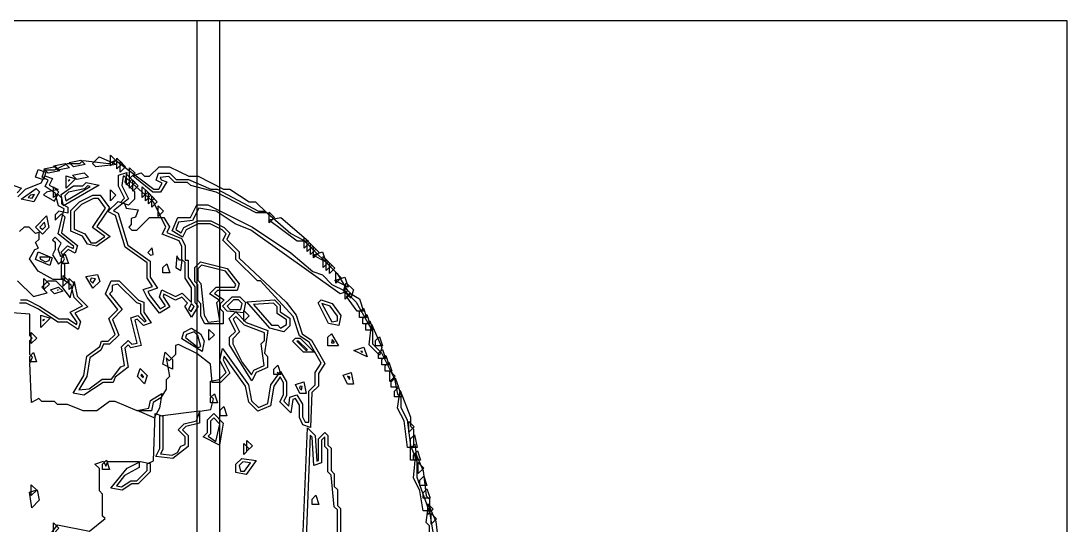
# Model space of a CAD drawing. Header units: millimetres. Extents: x 0 to 296, y 0 to 296.
# Drawn here: x 133.2 to 295.8, y 217.4 to 295.8 of the extents above; entities that cross this region are included whole.
import ezdxf

# ---------------------------------------------------------------- set-up
doc = ezdxf.new("R2010")
doc.units = ezdxf.units.MM
for name, color, linetype in [('CUT_OUTLINE', 5, 'Continuous'), ('CUT_SLOT', 1, 'Continuous'), ('ENG_D', 3, 'Continuous'), ('ENG_K', 2, 'Continuous'), ('ENG_L', 4, 'Continuous')]:
    doc.layers.add(name, color=color, linetype=linetype)

msp = doc.modelspace()

# ---------------------------------------------------------------- linework, layer by layer
at = {"layer": 'CUT_OUTLINE'}
msp.add_lwpolyline([(0, 0), (295.8, 0), (295.8, 295.8), (0, 295.8), (0, 0)], close=True, dxfattribs=at)
at = {"layer": 'CUT_SLOT'}
msp.add_lwpolyline([(160.55, 147.9), (164.12, 147.9), (164.12, 295.8), (160.55, 295.8), (160.55, 147.9)], close=True, dxfattribs=at)
at = {"layer": 'ENG_D'}
for points in [[(133.18, 252.42), (134.16, 252.42), (136.19, 251.4), (139.1, 249.46), (140.58, 249.46), (141.85, 248.61), (141.96, 248.93), (140.89, 250.54), (142.8, 251.5), (141.52, 252.79), (141.03, 254.73), (139.52, 255.74), (139.52, 257.9), (139.98, 258.83), (139.47, 259.86), (140.46, 260.85), (141.35, 260.41), (141.45, 260.72), (139, 262.68), (139.97, 266.58), (139.06, 267.04), (138.57, 269.03), (136.98, 270.08), (137.46, 271.04), (136.51, 271.52), (136.88, 272.63), (138.48, 272.63), (140.45, 273.62), (142.38, 273.62), (142.88, 274.12), (146.87, 273.63), (147.93, 274.15), (153.9, 269.67), (154.66, 269.67), (155.2, 270.56), (154.26, 271.03), (154.63, 272.14), (156.39, 272.14), (157.37, 271.15), (159.29, 271.15), (162.74, 269.67), (163.74, 269.67), (170.15, 266.22), (171.17, 266.22), (175.16, 262.73), (177.14, 261.74), (182.36, 256.52), (184.01, 253.76), (182.86, 253.38), (168.98, 263.29), (166.52, 264.28), (163.59, 266.24), (160.86, 266.69), (159.89, 264.76), (157.7, 264.52), (157.32, 263.38), (158.15, 262.87), (158.56, 263.7), (160.66, 264.74), (162.75, 264.74), (164.81, 263.71), (165.7, 262.82), (165.21, 261.84), (167.13, 259.92), (167.13, 258.94), (174.46, 252.09), (175.98, 250.07), (176.95, 247.15), (178.41, 246.18), (180.48, 242.55), (179.45, 241.01), (179.45, 239.01), (178.46, 238.02), (178.21, 232.61), (177.06, 232.99), (176.5, 234.12), (176.5, 236.08), (175.89, 237.09), (175.49, 236.95), (175.19, 234.89), (173.48, 236.59), (174.03, 237.69), (174.03, 239.54), (173.51, 240.47), (172.54, 239.02), (172.03, 235.98), (170.03, 235.12), (168.63, 236.52), (168.13, 239.01), (164.79, 243.68), (164.68, 243.09), (165.7, 241.03), (164.27, 239.6), (162.96, 239.6), (162.7, 242.43), (160.59, 244.08), (157.74, 245.5), (157.27, 245.34), (157.27, 243.94), (156.28, 242.95), (155.81, 243.42), (156.3, 240.5), (155.79, 239.99), (155.79, 238.55), (154.98, 237.2), (153.79, 236.49), (153.53, 235.16), (151.3, 235.16), (147.85, 236.64), (147, 236.64), (145.03, 235.16), (142.92, 235.16), (140.46, 236.15), (138.93, 236.15), (138.43, 236.64), (136.46, 236.64), (136.02, 237.08), (134.85, 236.5), (134.59, 242.61), (135.03, 243.5), (134.59, 243.94), (134.59, 246.11), (134.98, 246.5), (134.59, 246.89), (134.59, 250.22), (131.87, 250.43)], [(176.99, 213.87), (177.75, 232.53), (178.96, 231.33), (179.19, 227.37), (179.45, 227.45), (179.45, 230.83), (180.44, 231.82), (180.93, 231.32), (180.93, 229.84), (181.43, 229.35), (181.43, 225.9), (181.92, 225.41), (181.92, 223.43), (182.41, 222.94), (182.41, 220.48), (182.91, 219.98), (182.91, 212.88)]]:
    msp.add_lwpolyline(points, dxfattribs=at)
for points in [[(153.33, 258.46), (153.33, 255.95), (154.45, 254.26), (152.93, 253.75), (153.29, 253.04), (154.86, 251.02), (155.69, 251.51), (154.78, 252.88), (155.15, 254), (157.27, 252.94), (158.3, 253.46), (159.73, 252.03), (159.73, 254.32), (158.75, 255.8), (158.75, 258.23), (158.26, 258.73), (158.26, 260.74), (157.83, 261.59), (155.2, 262.64), (155.76, 263.76), (153.87, 267.55), (149.29, 271.65), (149.1, 271.65), (148.9, 270.21), (149.94, 268.13), (147.62, 266.27), (148.35, 265.9), (149.84, 260.95), (153.33, 258.46)], [(140.03, 268.61), (140.19, 267.84), (144.01, 270.05), (143.55, 270.15), (143.09, 269.69), (140.63, 269.2), (140.03, 268.61)], [(140.83, 271.08), (140.57, 271), (140.61, 270.87), (140.83, 271.08)], [(133.25, 268.07), (135.6, 269.75), (136.13, 269.22), (135.21, 267.67), (133.25, 268.07)], [(142.62, 267.25), (141.49, 266.12), (141.49, 263.43), (143.14, 262.72), (144.09, 261.29), (144.86, 261.29), (146.25, 262.28), (144.36, 263.7), (146.37, 266.71), (145.31, 268.2), (144.51, 268.2), (142.62, 267.25)], [(137.57, 263.68), (136.56, 262.67), (135.47, 263.76), (137.21, 265.49), (137.57, 263.68)], [(135.92, 259.9), (138.1, 258.97), (137.7, 257.76), (135.52, 258.69), (135.92, 259.9)], [(155.9, 258.05), (156.38, 256.61), (155.3, 256.61), (155.3, 257.45), (155.9, 258.05)], [(160.72, 255.48), (161.2, 255), (161.7, 250.03), (162.33, 248.98), (164.13, 249.18), (163.66, 252.01), (164.03, 252.38), (162.55, 253.37), (163.58, 254.39), (166.46, 254.39), (166.61, 254.84), (165.01, 256.88), (161.29, 257.82), (160.72, 257.25), (160.72, 255.48)], [(136.81, 255.73), (137.65, 254.88), (136.81, 254.04), (136.81, 255.73)], [(143.99, 255.44), (144.4, 255.04), (144.8, 255.7), (144.12, 255.83), (143.99, 255.44)], [(139.73, 253.79), (138.47, 253.37), (137.83, 254.01), (139.09, 254.43), (139.73, 253.79)], [(148.97, 250.92), (147.45, 249.4), (148.44, 246.94), (147.02, 245.52), (146.08, 245.52), (145.63, 244.61), (143.94, 243.4), (143.45, 240.5), (142.21, 238.42), (143.86, 238.61), (145.85, 240.09), (147.29, 240.09), (148.74, 242.03), (149.35, 242.23), (148.87, 245.11), (149.87, 246.11), (150.45, 245.54), (151.3, 245.71), (150.32, 249.62), (151.42, 249.99), (152.41, 249), (152.69, 249.1), (151.85, 250.37), (151.85, 251.75), (151.22, 251.96), (148.31, 254.86), (147.41, 254.68), (147.41, 253.8), (147, 253.39), (148.97, 250.92)], [(183.64, 254.25), (184.49, 253.41), (183.64, 252.56), (183.64, 254.25)], [(165.75, 250.94), (167.42, 250.94), (167.6, 251.85), (167.03, 252.42), (166.25, 252.42), (165.26, 251.43), (165.75, 250.94)], [(181.01, 248.75), (179.4, 251.98), (179.88, 252.45), (181.58, 251.89), (182.92, 250.01), (182.61, 248.43), (181.01, 248.75)], [(184.35, 253.47), (185.82, 252.58), (186.45, 250.69), (185.49, 250.69), (183.81, 252.94), (184.35, 253.47)], [(159.73, 251.87), (159.29, 250.99), (159.69, 250.6), (160.16, 251.4), (159.73, 251.82), (159.73, 251.87)], [(174.52, 248.61), (174.52, 249.33), (173.05, 250.32), (173.05, 251.33), (172.46, 251.92), (169.37, 251.71), (172.17, 248.48), (173.15, 248.48), (173.58, 248.05), (174.52, 248.61)], [(185.86, 249.71), (185.86, 250.55), (186.46, 251.15), (186.95, 249.71), (185.86, 249.71)], [(136.88, 249.39), (136.63, 249.31), (136.67, 249.18), (136.88, 249.39)], [(171.07, 246.11), (171.07, 247.32), (167.98, 248.51), (166.64, 249.85), (166.2, 249.41), (167.18, 247.44), (166.14, 246.4), (166.14, 245.58), (167.59, 242.69), (169.06, 240.8), (169.41, 241.52), (171.05, 242.22), (170.57, 245.6), (171.07, 246.11)], [(187.44, 248.72), (186.36, 248.72), (186.36, 249.56), (186.96, 250.16), (187.44, 248.72)], [(187.93, 247.74), (186.85, 247.74), (186.85, 248.58), (187.45, 249.18), (187.93, 247.74)], [(160.74, 246.87), (160.16, 247.45), (158.94, 247.05), (158.79, 246.59), (160.77, 245.05), (161.17, 245.19), (160.74, 246.87)], [(182.6, 245.27), (180.93, 245.27), (180.93, 246.61), (181.48, 247.15), (182.6, 245.27)], [(189.33, 245.04), (188.93, 243.83), (187.33, 245.43), (187.69, 248.65), (189.33, 245.04)], [(177.55, 244.57), (177.77, 244.64), (176.39, 246.01), (176.11, 246.01), (177.55, 244.57)], [(184.97, 244.58), (186.51, 245.09), (187.03, 243.55), (184.97, 244.58)], [(188.82, 244.14), (189.42, 244.74), (189.9, 243.3), (188.82, 243.3), (188.82, 244.14)], [(189.92, 243.76), (190.4, 242.31), (189.31, 242.31), (189.31, 243.15), (189.92, 243.76)], [(189.81, 241.33), (189.81, 242.17), (190.41, 242.77), (190.89, 241.33), (189.81, 241.33)], [(152.3, 240.52), (151.95, 240.87), (151.88, 240.65), (152.23, 240.3), (152.3, 240.52)], [(173.21, 241.02), (173.1, 241.21), (173.08, 241.15), (173.21, 241.02)], [(184.57, 241.16), (184.93, 239.35), (183.99, 239.35), (183.3, 240.73), (184.57, 241.16)], [(190.55, 241.43), (191.39, 240.59), (190.55, 239.75), (190.55, 241.43)], [(176.84, 238.38), (176.95, 238.94), (176.65, 239.04), (176.53, 238.68), (176.84, 238.38)], [(191.88, 238.86), (190.79, 238.86), (190.79, 239.7), (191.39, 240.3), (191.88, 238.86)], [(162.69, 237.24), (163.29, 237.84), (163.77, 236.4), (162.69, 236.4), (162.69, 237.24)], [(191.89, 238.83), (192.37, 237.38), (191.29, 237.38), (191.29, 238.22), (191.89, 238.83)], [(193.75, 232.8), (194.24, 232.31), (194.24, 229.49), (193.29, 229.49), (192.77, 233.61), (191.77, 235.62), (192.16, 238.36), (193.75, 234.22), (193.75, 232.8)], [(165.25, 234.42), (164.17, 234.42), (164.17, 235.27), (164.77, 235.87), (165.25, 234.42)], [(160.97, 233.25), (158.87, 232.72), (158.36, 232.21), (159.24, 231.32), (159.24, 229.62), (156.85, 227.76), (154.18, 228.06), (154.8, 229.31), (154.8, 234.39), (160.97, 235.2), (160.97, 233.25)], [(164.68, 233.28), (164.11, 229.86), (161.54, 231.15), (162.2, 231.82), (162.2, 233.79), (163.19, 234.77), (164.68, 233.28)], [(167.87, 230.09), (168.71, 229.25), (167.87, 228.41), (167.87, 230.09)], [(168.36, 228.9), (168.36, 230.58), (169.2, 229.74), (168.36, 228.9)], [(193.75, 229.35), (194.42, 230.02), (194.78, 227.52), (193.75, 227.52), (193.75, 229.35)], [(169.78, 227.46), (168.22, 225.28), (166.64, 225.59), (166.64, 226.89), (167.54, 227.78), (169.78, 227.46)], [(195.24, 222.76), (194.24, 224.76), (194.58, 228.52), (195.72, 225.86), (196.2, 221.97), (196.71, 221.46), (196.71, 219.63), (195.76, 219.63), (195.24, 222.76)], [(147.01, 226.04), (145.93, 226.04), (145.93, 226.89), (146.53, 227.49), (147.01, 226.04)], [(151.46, 223.83), (150.44, 223.83), (148.94, 222.82), (147.21, 223.17), (149.72, 226.24), (151.81, 227.29), (153.33, 226.99), (153.33, 225.69), (151.46, 223.83)], [(134.91, 220.1), (134.56, 222.51), (135.76, 222.91), (136.09, 221.28), (134.91, 220.1)], [(196.59, 220.54), (197.69, 217.97), (198.18, 214.04), (199.17, 212.05), (199.17, 210.76), (198.27, 210.76), (197.2, 213.42), (197.2, 214.85), (196.71, 215.34), (196.71, 217.31), (196.2, 217.82), (196.59, 220.54)], [(138.29, 216.08), (138.29, 217.76), (139.13, 216.92), (138.29, 216.08)]]:
    msp.add_lwpolyline(points, close=True, dxfattribs=at)
at = {"layer": 'ENG_K'}
for points in [[(140.26, 269.82), (140.26, 271.74), (141.7, 271.26), (140.26, 269.82)], [(143.05, 272.16), (143.72, 271.5), (141.9, 271.13), (141.24, 271.8), (143.05, 272.16)], [(143.38, 270.68), (145.39, 270.28), (139.84, 267.07), (139.49, 268.8), (141.41, 270.17), (142.87, 270.17), (143.38, 270.68)], [(142.33, 267.66), (144.39, 268.69), (145.56, 268.69), (146.97, 266.72), (145.03, 263.82), (147.09, 262.27), (145, 260.78), (143.56, 261.07), (142.8, 262.33), (141, 263.1), (141, 266.33), (142.33, 267.66)], [(167.16, 254.93), (166.81, 253.9), (163.78, 253.9), (163.33, 253.44), (164.8, 252.46), (164.17, 251.82), (164.17, 251.04), (164.66, 250.55), (164.66, 248.72), (161.8, 248.72), (161.21, 249.9), (161.21, 251.82), (160.72, 252.32), (160.72, 254.78), (160.23, 255.28), (160.23, 257.45), (161.14, 258.36), (165.3, 257.32), (167.16, 254.93)], [(149.9, 241.96), (147.86, 240.44), (147.59, 239.6), (146, 239.6), (143.02, 237.61), (141.35, 237.95), (142.98, 240.67), (143.48, 243.68), (145.47, 245.18), (145.75, 246.01), (146.81, 246.01), (147.86, 247.06), (146.87, 249.52), (148.31, 250.96), (146.38, 253.37), (147.25, 255.38), (148.5, 255.38), (151.49, 252.39), (152.34, 252.1), (152.34, 250.52), (153.46, 248.84), (152.27, 248.44), (151.29, 249.43), (150.91, 249.3), (151.9, 245.33), (150.29, 245), (149.87, 245.42), (149.4, 244.94), (149.9, 241.96)], [(145.47, 255.31), (144.4, 254.24), (143.32, 256.04), (145.11, 256.4), (145.47, 255.31)], [(171.59, 247.65), (171.09, 244.13), (171.57, 243.65), (171.57, 241.9), (169.77, 241.14), (169.12, 239.84), (165.65, 245.45), (165.65, 246.61), (166.58, 247.54), (165.6, 249.51), (166.64, 250.55), (168.25, 248.93), (171.59, 247.65)], [(182.41, 249.88), (181.27, 251.47), (180.01, 251.89), (180, 251.88), (181.56, 249), (182.41, 249.17), (182.41, 249.88)], [(134.84, 247.34), (135.68, 246.5), (134.84, 245.66), (134.84, 247.34)], [(162.45, 246.15), (162.45, 247.84), (163.29, 247), (162.45, 246.15)], [(181.92, 245.91), (181.58, 246.25), (181.48, 245.76), (181.92, 245.76), (181.92, 245.91)], [(134.59, 242.81), (134.59, 243.65), (135.19, 244.25), (135.67, 242.81), (134.59, 242.81)], [(186.04, 244.46), (186.25, 244.25), (186.29, 244.38), (186.04, 244.46)], [(172.55, 241.68), (173.15, 242.28), (173.63, 240.83), (172.55, 240.83), (172.55, 241.68)], [(151.32, 240.52), (151.74, 241.78), (152.87, 240.65), (152.45, 239.39), (151.32, 240.52)], [(184.35, 240.42), (183.96, 240.55), (183.96, 240.55), (184.27, 240.03), (184.35, 240.42)], [(153.92, 234.11), (151.27, 235.25), (153.12, 235.62), (153.35, 236.8), (155.12, 237.86), (154.79, 235.57), (153.92, 234.11)], [(164.15, 233.11), (163.19, 234.08), (162.69, 233.58), (162.69, 231.61), (162.33, 231.25), (163.52, 230.4), (164.15, 233.11)], [(168.91, 227.09), (167.71, 227.26), (167.15, 226.7), (167.33, 225.8), (167.99, 225.8), (168.91, 227.09)], [(178.47, 220.62), (178.47, 221.46), (179.07, 222.06), (179.55, 220.62), (178.47, 220.62)]]:
    msp.add_lwpolyline(points, close=True, dxfattribs=at)
for points in [[(137.42, 215.43), (138.92, 217.44), (143.89, 216.45), (146.3, 218.42), (145.93, 218.79), (145.93, 222.24), (145.44, 222.74), (145.44, 226.19), (144.73, 226.89), (146.05, 227.33), (146.42, 226.59), (146.76, 227.28), (151.6, 227.28), (151.6, 226.39), (149.3, 225.11), (148.09, 223.5), (148.84, 223.35), (150.29, 224.32), (151.25, 224.32), (152.83, 225.9), (152.83, 226.94), (153.82, 227.43), (154.08, 234.76), (155.3, 234.36), (155.3, 229.19), (154.94, 228.47), (156.73, 228.27), (157.58, 228.69), (158.08, 229.7), (158.75, 229.92), (158.75, 231.12), (157.66, 232.21), (158.62, 233.17), (160.53, 233.64), (161.03, 235.14), (162.74, 235.38), (163.16, 237.06), (162.69, 237.53), (162.69, 239.8), (164.05, 240.07), (165.1, 241.13), (164.16, 243.02), (164.53, 244.89), (168.59, 239.21), (169.08, 236.76), (170.14, 235.7), (171.59, 236.32), (172.07, 239.21), (173.56, 241.28), (174.52, 239.67), (174.52, 237.57), (174.08, 236.69), (174.84, 235.93), (175.04, 237.32), (176.11, 237.68), (176.99, 236.22), (176.99, 234.24), (177.39, 233.44), (177.98, 233.44), (177.98, 238.22), (178.96, 239.21), (178.96, 241.15), (179.9, 242.57), (178.04, 245.84), (176.54, 246.84), (175.54, 249.83), (170.47, 255.38), (169.99, 255.38), (166.64, 258.73), (166.64, 259.71), (164.61, 261.74), (165.1, 262.72), (164.52, 263.31), (162.63, 264.25), (160.78, 264.25), (158.93, 263.33), (158.36, 262.18), (156.71, 263.16), (157.6, 265.24), (159.58, 265.24), (160.57, 267.21), (162.26, 267.21), (169.23, 263.73), (175.17, 259.76), (178.59, 256.83), (180.08, 256.33), (181.57, 254.84), (183.54, 253.85), (185.32, 252.08), (187.84, 247.55), (187.84, 245.62), (189.27, 244.18), (191.28, 240.17), (191.76, 237.75), (192.27, 237.24), (192.27, 235.72), (193.25, 233.76), (193.75, 229.8), (194.74, 227.32), (194.74, 224.85), (196.7, 219.45), (197.69, 213.55)], [(182.41, 213.08), (182.41, 219.78), (181.93, 220.26), (181.44, 225.19), (180.93, 225.69), (180.93, 229.15), (180.44, 229.64), (180.44, 231.12), (179.95, 230.63), (179.95, 227.1), (178.73, 226.69), (178.47, 231.11), (178.2, 231.39), (177.49, 214.06)]]:
    msp.add_lwpolyline(points, dxfattribs=at)
at = {"layer": 'ENG_L'}
for points in [[(148, 274.11), (147.16, 273.27), (147.16, 274.95), (148, 274.11)], [(137.47, 272.12), (136.8, 272.78), (138.62, 273.15), (139.28, 272.48), (137.47, 272.12)], [(140.76, 272.97), (138.95, 272.61), (138.28, 273.28), (140.09, 273.64), (140.76, 272.97)], [(140.75, 273.77), (142.56, 274.13), (143.23, 273.47), (141.41, 273.1), (140.75, 273.77)], [(144.85, 273.11), (144.35, 273.62), (145.38, 274.65), (148.12, 273.48), (144.85, 273.11)], [(148.15, 272.78), (148.15, 274.46), (148.99, 273.62), (148.15, 272.78)], [(148.64, 272.28), (148.64, 273.97), (149.48, 273.13), (148.64, 272.28)], [(169.7, 267.7), (171.42, 265.98), (169.78, 265.98), (163.59, 269.2), (159.61, 270.19), (159.14, 270.66), (157.17, 270.66), (156.2, 271.63), (154.88, 271.44), (155, 271.1), (155.91, 270.8), (154.94, 269.18), (153.73, 269.18), (150.6, 271.74), (151.91, 272.18), (152.44, 271.65), (153.22, 271.65), (154.7, 273.13), (156.34, 273.13), (159.3, 271.65), (160.78, 271.65), (164.72, 269.67), (165.72, 269.67), (168.68, 267.7), (169.7, 267.7)], [(135.91, 272.7), (137.12, 272.3), (136.72, 271.09), (135.51, 271.49), (135.91, 272.7)], [(148.4, 270.11), (148.4, 271.82), (149.71, 272.26), (149.4, 270.74), (150.86, 269.28), (150.86, 268.09), (149.94, 267.17), (148.68, 267.59), (149.33, 268.24), (148.4, 270.11)], [(150.47, 271.15), (149.63, 270.31), (149.63, 272), (150.47, 271.15)], [(150.12, 271.3), (150.12, 272.98), (150.96, 272.14), (150.12, 271.3)], [(150.12, 269.82), (150.12, 271.5), (150.96, 270.66), (150.12, 269.82)], [(138.29, 268.34), (138.29, 270.02), (139.13, 269.18), (138.29, 268.34)], [(150.61, 271.01), (151.46, 270.17), (150.61, 269.33), (150.61, 271.01)], [(152.93, 269.18), (152.09, 268.34), (152.09, 270.02), (152.93, 269.18)], [(134.71, 268.71), (134.35, 268.35), (134.96, 268.22), (135.33, 268.83), (134.71, 268.71)], [(148, 268.69), (147.16, 267.85), (147.16, 269.53), (148, 268.69)], [(152.59, 269.53), (153.43, 268.69), (152.59, 267.85), (152.59, 269.53)], [(153.08, 267.35), (153.08, 269.04), (153.92, 268.2), (153.08, 267.35)], [(154.41, 267.7), (153.57, 266.86), (153.57, 268.54), (154.41, 267.7)], [(158.75, 258.58), (159.24, 258.58), (159.24, 255.95), (160.23, 254.47), (160.23, 252.03), (160.78, 251.47), (159.73, 249.72), (158.68, 251.47), (159.14, 251.93), (158.21, 252.86), (157.27, 252.39), (155.44, 253.3), (155.32, 252.95), (156.39, 251.36), (154.74, 250.37), (152.87, 252.78), (152.24, 254.04), (153.68, 254.52), (152.83, 255.8), (152.83, 258.21), (149.42, 260.65), (147.94, 265.56), (146.75, 266.16), (148.33, 267.74), (149.33, 267.4), (149.57, 266.69), (151.43, 266.43), (151.05, 265.29), (150.37, 265.06), (150.37, 264.15), (149.98, 263.76), (150.47, 263.27), (151.25, 263.27), (153.22, 265.24), (155.44, 265.24), (156.32, 263.77), (155.88, 262.9), (158.19, 261.98), (158.75, 260.86), (158.75, 258.58)], [(154.56, 265.38), (154.56, 267.07), (155.4, 266.22), (154.56, 265.38)], [(176.17, 261.54), (171.72, 264.88), (173.61, 265.26), (177.9, 261.54), (176.17, 261.54)], [(171.81, 264.4), (171.81, 266.08), (172.65, 265.24), (171.81, 264.4)], [(136.56, 263.37), (137.03, 263.84), (136.9, 264.49), (136.17, 263.76), (136.56, 263.37)], [(178.08, 261.29), (177.24, 260.45), (177.24, 262.14), (178.08, 261.29)], [(153.79, 259.49), (153.64, 260.52), (152.93, 259.81), (153.39, 259.36), (153.79, 259.49)], [(177.73, 259.96), (177.73, 261.64), (178.57, 260.8), (177.73, 259.96)], [(178.22, 259.47), (178.22, 261.15), (179.06, 260.31), (178.22, 259.47)], [(178.71, 260.66), (179.56, 259.81), (178.71, 258.97), (178.71, 260.66)], [(137.78, 259.07), (136.17, 259.07), (136.27, 258.76), (137.07, 258.36), (137.6, 258.53), (137.78, 259.07)], [(140.12, 259.53), (140.6, 258.09), (139.52, 258.09), (139.52, 258.93), (140.12, 259.53)], [(158.29, 258.58), (157.87, 258.58), (157.45, 259.29), (157.28, 257.48), (158.06, 257.01), (158.29, 258.58)], [(180.1, 259.88), (180.62, 258.34), (178.57, 259.37), (180.1, 259.88)], [(180.19, 259.18), (181.04, 258.34), (180.19, 257.49), (180.19, 259.18)], [(181.53, 257.84), (180.69, 257), (180.69, 258.68), (181.53, 257.84)], [(181.18, 258.19), (182.02, 257.35), (181.18, 256.51), (181.18, 258.19)], [(139.77, 254.54), (139.77, 256.22), (140.61, 255.38), (139.77, 254.54)], [(140.75, 254.04), (140.75, 255.73), (141.6, 254.88), (140.75, 254.04)], [(183.55, 255.94), (184.07, 254.4), (182.02, 255.42), (183.55, 255.94)], [(182.17, 256.71), (183.01, 255.87), (182.17, 255.03), (182.17, 256.71)], [(139.01, 253.98), (138.93, 253.94), (138.96, 253.93), (139.01, 253.98)], [(184.91, 253.97), (184.49, 252.7), (183.36, 253.83), (183.78, 255.09), (184.91, 253.97)], [(167.82, 250.42), (165.29, 250.7), (164.56, 251.43), (166.04, 252.91), (167.23, 252.91), (168.14, 252.01), (167.82, 250.42)], [(175.02, 248.37), (174.11, 247.46), (171.92, 248.01), (168.34, 252.14), (172.65, 252.43), (173.54, 251.54), (173.54, 250.58), (175.02, 249.59), (175.02, 248.37)], [(168.71, 249.95), (167.87, 249.11), (167.87, 250.8), (168.71, 249.95)], [(137.76, 249.57), (136.32, 248.13), (136.32, 250.05), (137.76, 249.57)], [(159.74, 248.02), (161.16, 247.17), (161.72, 246.04), (161.38, 244.38), (158.21, 246.4), (158.55, 247.42), (159.74, 248.02)], [(176.6, 246.5), (178.82, 244.28), (177.13, 244.28), (175.41, 246.01), (175.9, 246.5), (176.6, 246.5)], [(189.41, 245.27), (188.33, 245.27), (188.33, 246.11), (188.93, 246.71), (189.41, 245.27)], [(156.78, 243.15), (156.78, 241.67), (155.26, 242.42), (155.64, 244.29), (156.78, 243.15)], [(176.59, 237.88), (175.9, 239.25), (177.18, 239.68), (177.54, 237.88), (176.59, 237.88)], [(194.35, 232.7), (193.51, 231.86), (193.51, 233.54), (194.35, 232.7)], [(193.75, 229.49), (193.75, 230.83), (194.4, 231.47), (194.79, 229.49), (193.75, 229.49)], [(194.85, 228.96), (195.33, 227.52), (194.24, 227.52), (194.24, 228.36), (194.85, 228.96)], [(195.83, 226.29), (194.98, 225.45), (194.98, 227.13), (195.83, 226.29)], [(195.83, 225.02), (196.31, 223.58), (195.23, 223.58), (195.23, 224.42), (195.83, 225.02)], [(134.84, 222), (134.84, 223.68), (135.68, 222.84), (134.84, 222)], [(195.72, 221.61), (195.72, 222.45), (196.32, 223.05), (196.81, 221.61), (195.72, 221.61)], [(197.3, 219.88), (196.46, 219.04), (196.46, 220.72), (197.3, 219.88)], [(196.96, 217.56), (196.96, 219.24), (197.8, 218.4), (196.96, 217.56)]]:
    msp.add_lwpolyline(points, close=True, dxfattribs=at)
for points in [[(132.77, 268.45), (133.96, 269.64), (136.38, 270.61), (136.93, 271.7), (138.14, 271.3), (137.63, 270.28), (139.04, 269.57), (137.18, 269.2), (136.72, 268.75), (138.43, 267.8), (138.96, 268.86), (139.52, 268.3), (139.52, 267.36), (140.51, 266.87), (140.51, 265.92), (139.11, 266.2), (138.53, 265.63), (138.53, 264.85), (139.52, 265.83), (140.03, 265.32), (139.55, 262.87), (142.03, 260.89), (141.64, 259.71), (140.56, 260.25), (139.41, 259.11), (139.01, 260.33), (139.47, 261.24), (138.53, 262.18), (138.14, 261.79), (138.53, 261.4), (138.53, 260.25), (138.12, 259.41), (139.07, 257.98), (139.52, 258.44), (140.01, 257.94), (140.01, 255.62), (138.22, 255.62), (135.9, 256.91), (134.54, 258.82), (135.41, 260.27), (135.97, 260.45), (135.52, 261.34), (136.07, 261.89), (136.07, 262.87), (136.14, 262.95), (136.14, 262.95), (135.51, 262.74), (134.49, 263.76), (133.71, 263.76), (133, 263.06)], [(132.11, 270.19), (133.32, 269.78), (132.64, 269.1)], [(132.72, 255.38), (135.16, 252.94), (137.32, 253.53), (136.46, 254.39), (137.45, 255.38), (138.64, 255.38), (139.52, 254.49), (139.52, 254.49), (139.55, 254.52), (140.89, 252.74), (141.52, 255.27), (141.97, 253.03), (143.63, 251.37), (141.61, 250.35), (142.5, 249), (142.12, 247.84), (140.43, 248.97), (138.95, 248.97), (135.95, 250.97), (134.04, 251.93), (133.03, 251.93)]]:
    msp.add_lwpolyline(points, dxfattribs=at)

doc.saveas('drawing.dxf')
